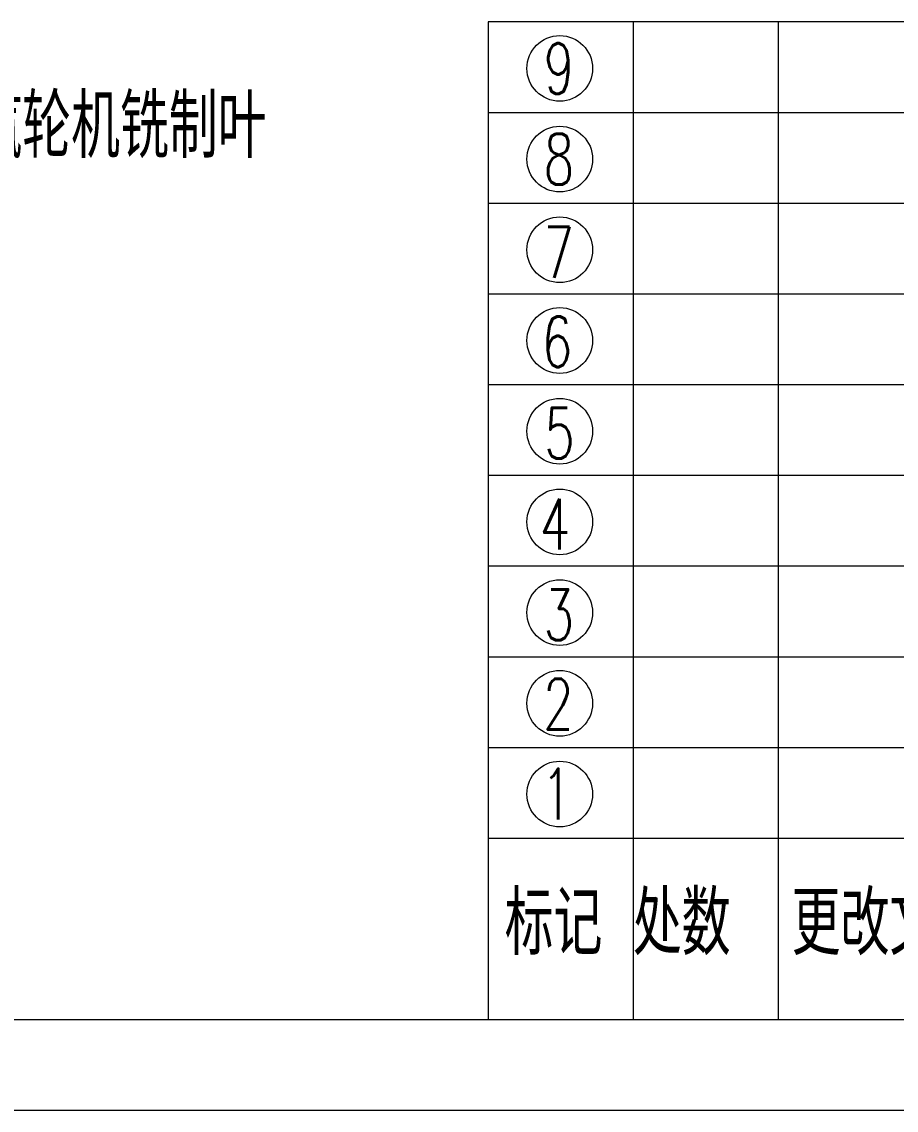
# Model space of a CAD drawing. Header units: inches. Extents: x -25 to 395, y -12 to 285.
# Drawn here: x 184.2 to 232.4, y -12 to 48 of the extents above; entities that cross this region are included whole.
import ezdxf
from ezdxf.enums import TextEntityAlignment as Align

# ---------------------------------------------------------------- set-up
doc = ezdxf.new("R2010")
doc.units = ezdxf.units.IN
doc.header["$MEASUREMENT"] = 0
for name, color, linetype, lineweight in [('1轮廓实线层', 7, 'Continuous', 0), ('2细线层', 1, 'Continuous', 0), ('6文字层', 3, 'Continuous', 0), ('图框层', 7, 'Continuous', 0)]:
    doc.layers.add(name, color=color, linetype=linetype, lineweight=lineweight)
doc.styles.add('HCTC', font='ROMANS.SHX', dxfattribs={"width": 0.7, "bigfont": 'INTECAD.SHX'})
doc.styles.add('日期', font='', dxfattribs={"width": 0.6})
doc.styles.add('更改文件号', font='', dxfattribs={"width": 0.7})
doc.styles.get('日期').set_extended_font_data('KaiTi_GB2312')
doc.styles.get('更改文件号').set_extended_font_data('KaiTi_GB2312')

# ---------------------------------------------------------------- blocks, each defined once
blk = doc.blocks.new('ZwmFrameMain_A3^_^中文^_^landscape')
at = {"color": 6, "linetype": 'Continuous'}
blk.add_line((0, 0), (390, 0), dxfattribs=at)
at = {"color": 7, "linetype": 'Continuous'}
blk.add_line((-25, -5), (395, -5), dxfattribs=at)
blk = doc.blocks.new('ZwmFrameMain_中文图纸标题栏')
at = {"layer": '1轮廓实线层', "color": 7, "linetype": 'Continuous'}
for p, q in [((0, 55), (-180, 55)), ((-180, 55), (-180, 0))]:
    blk.add_line(p, q, dxfattribs=at)
at = {"layer": '2细线层', "color": 1, "linetype": 'Continuous'}
for p, q in [((-172, 0), (-172, 55)), ((-164, 0), (-164, 55)), ((-180, 50), (-130, 50)), ((-180, 45), (-115, 45)), ((-180, 40), (-70, 40)), ((-180, 35), (-70, 35)), ((-180, 30), (-70, 30)), ((-180, 25), (-70, 25)), ((-180, 20), (-70, 20)), ((-180, 15), (0, 15)), ((-180, 10), (-130, 10)), ((-180, 0), (0, 0))]:
    blk.add_line(p, q, dxfattribs=at)
at = {"layer": '6文字层', "color": 1}
for centre in [(-176.059, 52.43), (-176.059, 47.43), (-176.059, 42.43), (-176.059, 37.43), (-176.059, 32.43), (-176.059, 27.43), (-176.059, 22.43), (-176.059, 17.43), (-176.059, 12.43)]:
    blk.add_circle(centre, 1.811, dxfattribs=at)
at = {"layer": '6文字层', "color": 1, "style": 'HCTC', "width": 0.7}
for s, p in [('9', (-176.943, 51.023)), ('8', (-176.943, 46.023)), ('7', (-176.956, 40.892)), ('6', (-177.046, 35.958)), ('5', (-176.913, 30.92)), ('4', (-177.167, 25.911)), ('3', (-176.95, 20.91)), ('2', (-176.985, 15.989)), ('1', (-177.07, 11.032))]:
    blk.add_text(s, height=2.8, dxfattribs=at).set_placement(p)
at = {"layer": '6文字层', "color": 3, "style": 'HCTC', "width": 0.7}
blk.add_text('标记 处数  更改文件号 签字 日期', height=3.5, dxfattribs=at).set_placement((-179.096, 3.557))
at = {"layer": '6文字层'}
for tag, height, style, width, p, p2 in [('更改文件号9', 3.5, '更改文件号', 0.560806, (-162.763, 50.705), (-147.237, 50.705)), ('图样名称', 7, 'HCTC', 1.986851, (-66.237, 43.361), (-4.681, 43.361)), ('更改文件号8', 3.5, '更改文件号', 0.560806, (-162.763, 45.705), (-147.237, 45.705)), ('更改文件号7', 3.5, '更改文件号', 0.560806, (-162.763, 40.705), (-147.237, 40.705)), ('设计日期', 3.5, '日期', 0.675467, (-88.203, 40.705), (-74.603, 40.705)), ('更改文件号6', 3.5, '更改文件号', 0.560806, (-162.763, 35.705), (-147.237, 35.705)), ('校对日期', 3.5, '日期', 0.684112, (-88.188, 35.705), (-74.413, 35.705)), ('图样代号', 7, 'HCTC', 1.9994, (-67.109, 28.705), (-5.553, 28.705)), ('更改文件号5', 3.5, '更改文件号', 0.560806, (-162.763, 30.705), (-147.237, 30.705)), ('工艺日期', 3.5, '日期', 0.684112, (-88.188, 30.705), (-74.413, 30.705)), ('更改文件号4', 3.5, '更改文件号', 0.560806, (-162.763, 25.705), (-147.237, 25.705)), ('标准日期', 3.5, '日期', 0.684112, (-88.188, 25.705), (-74.413, 25.705)), ('更改文件号3', 3.5, '更改文件号', 0.560806, (-162.763, 20.705), (-147.237, 20.705)), ('审核日期', 3.5, '日期', 0.685221, (-88.366, 20.705), (-74.569, 20.705)), ('版本', 5, 'HCTC', 4.623419, (-55.235, 16.804), (-3.435, 16.804)), ('更改文件号2', 3.5, '更改文件号', 0.560806, (-162.763, 15.705), (-147.237, 15.705)), ('批准日期', 3.5, '日期', 0.662814, (-87.797, 15.705), (-74.452, 15.705)), ('更改文件号1', 3.5, '更改文件号', 0.560806, (-162.763, 10.705), (-147.237, 10.705)), ('比例', 3.5, 'HCTC', 2.043531, (-17.476, 10.282), (-2.178, 10.282)), ('项目', 5, 'HCTC', 6.289589, (-66.563, 1.476), (-3.667, 1.476))]:
    blk.add_attdef(tag, text='', height=height, dxfattribs=dict(at, style=style, width=width)).set_placement(p, p2, align=Align.FIT)
at = {"layer": '6文字层', "style": 'HCTC'}
for tag, width, p in [('更改者9', 0.980263, (-137.891, 52.454)), ('更改者8', 0.980263, (-137.891, 47.454)), ('更改者7', 0.980263, (-137.891, 42.454)), ('更改者6', 0.980263, (-137.891, 37.454)), ('校对人员', 0.87498, (-103.685, 37.454)), ('更改者5', 0.980263, (-137.891, 32.454)), ('工艺人员', 0.87498, (-103.685, 32.454)), ('更改者4', 0.969124, (-137.891, 27.454)), ('标准人员', 0.87498, (-103.685, 27.454)), ('更改者3', 0.980263, (-137.891, 22.454)), ('审核者', 1.14213, (-103.685, 22.454)), ('更改者2', 0.980263, (-137.891, 17.454)), ('批准者', 1.14213, (-103.685, 17.454)), ('更改者1', 1.052875, (-137.891, 12.454))]:
    blk.add_attdef(tag, text='', height=3.5, dxfattribs=dict(at, width=width)).set_placement(p, align=Align.MIDDLE)
at = {"layer": '6文字层', "style": 'HCTC', "flags": 4}
for tag, height, width, p, p2 in [('部门名称', 4.5, 0.603383, (-128.815, 47.279), (-74.64, 47.279)), ('第几页', 3.5, 1.835782, (-62.733, 10.325), (-59.368, 10.325)), ('共几页', 3.5, 1.728128, (-45.941, 10.325), (-42.773, 10.325))]:
    blk.add_attdef(tag, text='', height=height, dxfattribs=dict(at, width=width)).set_placement(p, p2, align=Align.FIT)
at = {"layer": '6文字层', "style": 'HCTC', "width": 0.874997}
blk.add_attdef('设计人员', text='', height=3.5, rotation=0.36438, dxfattribs=at).set_placement((-103.685, 42.538), align=Align.MIDDLE)

msp = doc.modelspace()

# ---------------------------------------------------------------- block references
at = {"layer": '图框层'}
for name, p in [('ZwmFrameMain_A3^_^中文^_^landscape', (-0.08133, -6.96788)), ('ZwmFrameMain_中文图纸标题栏', (389.91867, -6.96788))]:
    msp.add_blockref(name, p, dxfattribs=at)

# ---------------------------------------------------------------- texts
at = {"layer": '6文字层', "insert": (115.79534, 52.36205), "char_height": 3.5, "width": 83.0653489, "attachment_point": 1, "style": 'HCTC'}
msp.add_mtext('{\\H1.429x;\\P}7、{\\C3;叶片材料及性能应符合0-0001-9210-00《汽轮机铣制叶片用钢》规定；\\P8、棱边去毛刺，装配面的棱边可适当倒圆角；\\P9、抛光叶片汽道部分应保证以下几点：\\P（1）表面光滑无刀痕，抛光纹路要求与汽流方向相同；\\P（2）进出汽边不可烧焦，保证出汽边厚度。}', dxfattribs=at)

doc.saveas('drawing.dxf')
